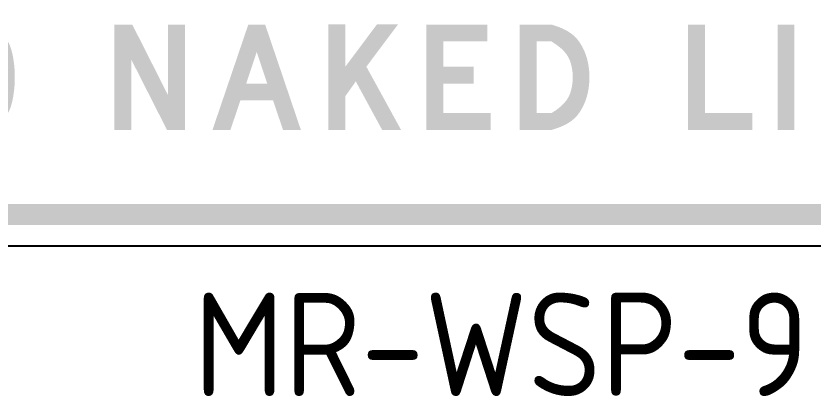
# Model space of a CAD drawing. Extents: x -6.6 to 43.9, y 0.2 to 34.4.
# Drawn here: x 10.3 to 29.59, y 0.22 to 9.41 of the extents above; entities that cross this region are included whole.
import ezdxf
from ezdxf.enums import TextEntityAlignment as Align

# ---------------------------------------------------------------- set-up
doc = ezdxf.new("R2010")
doc.units = 0
doc.header["$MEASUREMENT"] = 0
doc.layers.add('L25', color=1, linetype='CONTINUOUS')
doc.layers.add('T25', color=1, linetype='CONTINUOUS')
doc.styles.add('ISO', font='iso')

msp = doc.modelspace()

# ---------------------------------------------------------------- hatches: boundary and pattern name
at = {"layer": 'L25'}
h = msp.add_hatch(color=256, dxfattribs=at)
edge = h.paths.add_edge_path(flags=16)
edge.add_line((41.3039993357973, 4.867362799595185), (3.0539993357973, 4.867362799595227))
edge.add_arc((3.0539993357973, 6.397362799595271), 1.530000000000015, 180.0000000000005, 270, ccw=False)
edge.add_line((1.523999335797271, 6.397362799595214), (1.523999335797271, 31.89736279959517))
edge.add_arc((3.0539993357973, 31.89736279959516), 1.53, 90.00000000000051, 180.0000000000005, ccw=False)
edge.add_line((3.0539993357973, 33.42736279959519), (41.3039993357973, 33.42736279959519))
edge.add_arc((41.30399933579724, 31.89736279959516), 1.530000000000044, 1.0800249583553523e-12, 89.99999999999841, ccw=False)
edge.add_line((42.83399933579727, 31.89736279959516), (42.83399933579727, 6.397362799595157))
edge.add_arc((41.3039993357973, 6.397362799595157), 1.529999999999978, -90.0000000000008, 2.8421709430404007e-13, ccw=False)
edge = h.paths.add_edge_path()
edge.add_line((41.3039993357973, 4.357362799595194), (3.0539993357973, 4.357362799595236))
edge.add_arc((3.0539993357973, 6.397362799595214), 2.04, 180, 270, ccw=False)
edge.add_line((1.01399933579728, 6.397362799595214), (1.01399933579728, 31.89736279959517))
edge.add_arc((3.053999335797243, 31.89736279959521), 2.039999999999971, 89.9999999999996, 180.0000000000008, ccw=False)
edge.add_line((3.0539993357973, 33.93736279959523), (41.30399933579734, 33.93736279959523))
edge.add_arc((41.3039993357973, 31.89736279959516), 2.040000000000008, -2.2737367544323206e-13, 89.99999999999898, ccw=False)
edge.add_line((43.34399933579726, 31.89736279959516), (43.34399933579726, 6.397362799595157))
edge.add_arc((41.3039993357973, 6.397362799595157), 2.039999999999985, -90.00000000000051, 0, ccw=False)
h = msp.add_hatch(color=256, dxfattribs=at)
edge = h.paths.add_edge_path()
edge.add_line((31.57318823413937, 7.417562718283307), (31.57318823413937, 7.926954524619262))
edge.add_line((31.57318823413937, 7.926954524619305), (30.70788948887871, 7.926954524619305))
edge.add_line((30.70788948887866, 7.926954524619305), (30.70788948887866, 7.519885963224198))
edge.add_line((30.70788948887866, 7.519885963224169), (31.16611967274422, 7.519885963224169))
edge.add_arc((30.71560215187748, 7.486639500349611), 0.4517425858844799, -167.7603682689754, 4.22055804306018, ccw=False)
edge.add_line((30.27412790706421, 7.390869697863991), (30.27412790706421, 8.463039351374633))
edge.add_arc((30.698042804755, 8.388670003194534), 0.4303889408812618, 38.86390389867728, 170.0495944512836, ccw=False)
edge.add_line((31.03316025064936, 8.658727289506373), (31.09048944822273, 8.565362596315467))
edge.add_line((31.09048944822274, 8.565362596315481), (31.47308940756679, 8.718847463726732))
edge.add_line((31.47308940756676, 8.718847463726775), (31.32476660923818, 8.949571816682337))
edge.add_arc((30.69760531018306, 8.383359334206318), 0.8449425248761997, 42.07629038227596, 169.4081457272808)
edge.add_line((29.86705934566908, 8.538669575896108), (29.86705934566908, 7.315239473342459))
edge.add_arc((30.71261278081033, 7.491639008313086), 0.863757725069362, 191.7840411082913, 355.08024228448)
h.paths.add_polyline_path([(33.935520541252, 6.65236279959521), (33.52845197985687, 6.65236279959521), (33.52845197985687, 7.773469657208011), (32.63646021417685, 7.773469657208011), (32.63646021417685, 6.65236279959521), (32.22939165278177, 6.65236279959521), (32.22939165278177, 9.201546249643343), (32.63646021417685, 9.201546249643343), (32.63646021417685, 8.180538218603147), (33.52845197985687, 8.180538218603147), (33.52845197985687, 9.201546249643343), (33.935520541252, 9.201546249643343)])
h.paths.add_polyline_path([(28.1164420898333, 7.059431360990345), (28.1164420898333, 6.65236279959521), (26.56157365040599, 6.65236279959521), (26.56157365040599, 9.201546249643343), (26.97086663016944, 9.201546249643343), (26.97086663016944, 7.059431360990345)])
h.paths.add_polyline_path([(16.38263519715974, 7.773469657208011), (15.8732433908238, 7.773469657208011), (16.12682708480764, 8.538669575896108)], flags=16)
h.paths.add_polyline_path([(15.49064343147975, 6.65236279959521), (15.0568818496653, 6.65236279959521), (15.9244050132942, 9.201546249643343), (16.33147357468931, 9.201546249643343), (17.19677231995001, 6.65236279959521), (16.76523515650382, 6.65236279959521), (16.52277355436138, 7.366401095812876), (15.73310503362217, 7.366401095812876)])
h.paths.add_polyline_path([(19.62138834137446, 6.65236279959521), (19.16315815750895, 6.65236279959521), (18.52475008581274, 7.8268556980467), (18.2711663918289, 7.468724340753738), (18.2711663918289, 6.65236279959521), (17.86187341206551, 6.65236279959521), (17.86187341206551, 9.203770668011657), (18.2711663918289, 9.203770668011657), (18.2711663918289, 8.182762636971404), (19.036366310517, 9.203770668011657), (19.54575811685299, 9.203770668011657), (18.7805581981649, 8.182762636971404)])
h.paths.add_polyline_path([(29.13522570250518, 6.65236279959521), (28.72815714111005, 6.65236279959521), (28.72815714111005, 9.201546249643343), (29.13522570250518, 9.201546249643343)])
h.paths.add_polyline_path([(14.39178075754978, 9.201546249643343), (14.39178075754978, 6.65236279959521), (13.95801917573527, 6.65236279959521), (13.09049601210631, 8.360716106433756), (13.09049601210631, 6.65236279959521), (12.68342745071124, 6.65236279959521), (12.68342745071124, 9.201546249643343), (13.11718903252569, 9.201546249643343), (13.98248777778639, 7.493192942804797), (13.98248777778639, 9.201546249643343)])
h.paths.add_polyline_path([(7.836419826230554, 9.201546249643343), (7.836419826230554, 6.65236279959521), (7.402658244416102, 6.65236279959521), (6.535135080787143, 8.360716106433756), (6.535135080787143, 6.65236279959521), (6.128066519392036, 6.65236279959521), (6.128066519392036, 9.201546249643343), (6.561828101206487, 9.201546249643343), (7.427126846467161, 7.493192942804797), (7.427126846467161, 9.201546249643343)])
h.paths.add_polyline_path([(21.37867885231515, 7.773469657208011), (20.64017195404642, 7.773469657208011), (20.64017195404642, 7.059431360990345), (21.78797183207854, 7.059431360990345), (21.78797183207854, 6.65236279959521), (20.23310339265129, 6.65236279959521), (20.23310339265129, 9.201546249643343), (21.71011718918876, 9.201546249643343), (21.71011718918876, 8.794477688248207), (20.64017195404642, 8.794477688248207), (20.64017195404642, 8.182762636971404), (21.37867885231515, 8.182762636971404)])
h.paths.add_polyline_path([(9.055771828442346, 6.730217442485014), (9.097022769204898, 6.712183144346852), (9.139216481033657, 6.696468845053744), (9.182218282347776, 6.683100612008445), (9.225893491566381, 6.672104512613714), (9.270107427108542, 6.663506614272251), (9.314725407393382, 6.657332984386869), (9.359612750839972, 6.65360969036027), (9.404634775867521, 6.65236279959521), (9.449656800894985, 6.65360969036027), (9.494544144341631, 6.657332984386869), (9.539162124626444, 6.663506614272251), (9.583376060168575, 6.672104512613714), (9.62705126938721, 6.683100612008445), (9.6700530707013, 6.696468845053744), (9.712246782530116, 6.712183144346852), (9.75349772329264, 6.730217442485014), (9.793674831880622, 6.750535534742141), (9.832661529076233, 6.77306066709906), (9.870344856134182, 6.797705948213263), (9.906611854309176, 6.82438448674219), (9.941349564856012, 6.853009391343335), (9.974445029029397, 6.883493770674249), (10.00578528808404, 6.915750733392429), (10.03525738327465, 6.949693388155197), (10.06278166420407, 6.985324631340859), (10.08841171386666, 7.023006510209825), (10.11223442360506, 7.063190859742974), (10.13433668476176, 7.106329514921583), (10.15480538867928, 7.152874310726588), (10.17372742670008, 7.203277082139095), (10.19118969016668, 7.257989664140155), (10.20727907042163, 7.317463891710759), (10.22204118541967, 7.381967679823674), (10.23535655956493, 7.451033263418537), (10.2470644438738, 7.524008957426304), (10.25700408936251, 7.60024307677827), (10.26501474704753, 7.679083936405561), (10.27093566794511, 7.759879851239361), (10.27460610307168, 7.841979136210739), (10.27586530344354, 7.924730106250991), (10.27460610307168, 8.00748180038579), (10.27093566794511, 8.089586154018889), (10.26501474704753, 8.170395826648587), (10.25700408936251, 8.24926347777307), (10.2470644438738, 8.325541766890865), (10.23535655956493, 8.398583353500044), (10.22204118541967, 8.46774089709902), (10.20727907042163, 8.53236705718598), (10.19118969016668, 8.591996240984088), (10.17372742670008, 8.646889846615352), (10.15480538867928, 8.697491019926588), (10.13433668476176, 8.744242906764555), (10.11223442360506, 8.787588652976183), (10.08841171386666, 8.827971404408117), (10.06278166420407, 8.865834306907232), (10.03525738327465, 8.901620506320342), (10.00578528808404, 8.935685533057267), (9.974445029029397, 8.968034455779502), (9.941349564856012, 8.99858472771183), (9.906611854309176, 9.027253802078803), (9.870344856134182, 9.053959132104978), (9.832661529076233, 9.07861817101508), (9.793674831880622, 9.101148372033663), (9.75349772329264, 9.121467188385282), (9.712246782530116, 9.139501486523386), (9.6700530707013, 9.155215785816495), (9.62705126938721, 9.168584018861793), (9.583376060168575, 9.179580118256581), (9.539162124626444, 9.188178016598044), (9.494544144341631, 9.194351646483426), (9.449656800894985, 9.198074940510082), (9.404634775867521, 9.199321831275086), (9.359612750839972, 9.198074940510082), (9.314725407393382, 9.194351646483426), (9.270107427108542, 9.188178016598044), (9.225893491566381, 9.179580118256581), (9.182218282347776, 9.168584018861793), (9.139216481033657, 9.155215785816495), (9.097022769204898, 9.139501486523386), (9.055771828442346, 9.121467188385282), (9.015594719854334, 9.101148372033663), (8.976608022658752, 9.078618171015023), (8.938924695600804, 9.053959132104978), (8.90265769742581, 9.027253802078803), (8.867919986878974, 8.99858472771183), (8.834824522705617, 8.968034455779502), (8.803484263650972, 8.93568553305721), (8.774012168460331, 8.901620506320342), (8.746487887530947, 8.865834306907232), (8.720857837868266, 8.827971404408117), (8.697035128129897, 8.787588652976183), (8.674932866973165, 8.744242906764555), (8.654464163055707, 8.697491019926588), (8.635542125034931, 8.646889846615352), (8.618079861568276, 8.591996240984088), (8.60199048131335, 8.53236705718598), (8.587228366315259, 8.46774089709902), (8.573912992170023, 8.398583353500044), (8.562205107861189, 8.325541766890865), (8.552265462372475, 8.24926347777307), (8.544254804687455, 8.170395826648587), (8.538333883789846, 8.089586154018889), (8.53466344866331, 8.00748180038579), (8.533404248291419, 7.924730106250991), (8.53466344866331, 7.841979136210739), (8.538333883789846, 7.759879851239361), (8.544254804687455, 7.679083936405561), (8.552265462372475, 7.60024307677827), (8.562205107861189, 7.524008957426304), (8.573912992170023, 7.451033263418537), (8.587228366315259, 7.381967679823674), (8.60199048131335, 7.317463891710759), (8.618079861568276, 7.257989664140155), (8.635542125034931, 7.203277082139095), (8.654464163055707, 7.152874310726588), (8.674932866973165, 7.106329514921583), (8.697035128129897, 7.063190859742974), (8.720857837868266, 7.023006510209825), (8.746487887530947, 6.985324631340859), (8.774012168460331, 6.949693388155197), (8.803484263650972, 6.915750733392372), (8.834824522705617, 6.883493770674249), (8.867919986878974, 6.853009391343335), (8.90265769742581, 6.82438448674219), (8.938924695600804, 6.797705948213263), (8.976608022658752, 6.77306066709906), (9.015594719854334, 6.750535534742141)])
h.paths.add_polyline_path([(9.404634775867521, 7.060914306569202), (9.436300153362055, 7.062224917652088), (9.467770025335938, 7.066116201607542), (9.498848886268519, 7.07252733449576), (9.529341230639147, 7.081397492377107), (9.559051552927173, 7.092665851311722), (9.587784347612, 7.106271587359913), (9.615344109172895, 7.122153876581876), (9.641535332089262, 7.140251895037807), (9.666205232417155, 7.160588089657949), (9.689371912519562, 7.183517990852124), (9.71109619633637, 7.209480399899803), (9.731438907807217, 7.238914118080856), (9.750460870871848, 7.272257946674927), (9.768222909470154, 7.309950686961656), (9.784785847541741, 7.352431140220688), (9.800210509026499, 7.400138107731834), (9.814514996287357, 7.453319953915582), (9.827546525380399, 7.511463295756812), (9.839109590785085, 7.573864313380966), (9.849008686980653, 7.639819186913883), (9.857048308446451, 7.708624096481174), (9.863032949661886, 7.77957522220845), (9.866767105106305, 7.851968744221438), (9.868055269259003, 7.925100842645747), (9.866767105106305, 7.99826480122897), (9.863032949661886, 8.070742318206385), (9.857048308446451, 8.14181219543508), (9.849008686980596, 8.210753234772255), (9.839109590785085, 8.276844238075114), (9.827546525380399, 8.339364007200743), (9.814514996287357, 8.3975913440064), (9.800210509026499, 8.45080505034906), (9.784785847541741, 8.498479433606747), (9.768222909470154, 8.540870823239686), (9.750460870871848, 8.5784310542291), (9.731438907807217, 8.611611961555923), (9.71109619633637, 8.640865380201262), (9.689371912519562, 8.666643145146168), (9.666205232417155, 8.689397091371688), (9.641535332089262, 8.709579053858931), (9.615344109172895, 8.727554700340875), (9.587784347612, 8.743345029558668), (9.559051552927173, 8.75688487300539), (9.529341230639147, 8.768109062174233), (9.498848886268519, 8.776952428558275), (9.467770025335938, 8.783349803650708), (9.436300153362055, 8.787236018944498), (9.404634775867521, 8.788545905932835), (9.372969398372959, 8.787236018944498), (9.341499526399048, 8.783349803650708), (9.310420665466495, 8.776952428558275), (9.27992832109581, 8.76810906217429), (9.250217998807784, 8.75688487300539), (9.221485204123013, 8.743345029558668), (9.19392544256209, 8.727554700340875), (9.167734219645752, 8.709579053858931), (9.14306431931783, 8.689397091371688), (9.119897639215424, 8.666643145146168), (9.098173355398643, 8.640865380201262), (9.077830643927769, 8.611611961555923), (9.058808680863109, 8.5784310542291), (9.041046642264803, 8.540870823239686), (9.024483704193216, 8.498479433606747), (9.009059042708458, 8.45080505034906), (8.994754555447628, 8.397591344006344), (8.981723026354558, 8.339364007200743), (8.9701599609499, 8.276844238075114), (8.960260864754332, 8.210753234772255), (8.952221243288534, 8.14181219543508), (8.9462366020731, 8.070742318206385), (8.94250244662868, 7.99826480122897), (8.941214282475954, 7.925100842645747), (8.94250244662868, 7.851968744221438), (8.9462366020731, 7.77957522220845), (8.952221243288534, 7.708624096481174), (8.960260864754332, 7.639819186913883), (8.9701599609499, 7.573864313380966), (8.981723026354558, 7.511463295756812), (8.994754555447628, 7.453319953915582), (9.009059042708458, 7.400138107731834), (9.024483704193216, 7.352431140220688), (9.041046642264803, 7.309950686961656), (9.058808680863109, 7.272257946674927), (9.077830643927769, 7.238914118080856), (9.098173355398643, 7.20948039989986), (9.119897639215424, 7.183517990852124), (9.14306431931783, 7.160588089657949), (9.167734219645752, 7.140251895037807), (9.19392544256209, 7.122153876581876), (9.221485204123013, 7.106271587359913), (9.250217998807784, 7.092665851311722), (9.27992832109581, 7.081397492377107), (9.310420665466495, 7.07252733449576), (9.341499526399048, 7.066116201607542), (9.372969398372959, 7.062224917652088)], flags=16)
h.paths.add_polyline_path([(36.13991914421683, 9.201546249643343), (34.56058210273852, 9.201546249643343), (34.56058210273852, 8.794477688248207), (35.14560413359595, 8.794477688248207), (35.14560413359595, 6.65236279959521), (35.55489711335929, 6.65236279959521), (35.55489711335929, 8.794477688248207), (36.13991914421683, 8.794477688248207)])
h.paths.add_polyline_path([(36.54921212398023, 7.26407785087207), (36.63500537715015, 7.13363367111657), (36.71733818260458, 7.025902888293444), (36.79639952901346, 6.938365653469873), (36.87237840504679, 6.868502117713035), (36.94546379937447, 6.813792432090111), (37.01584470066655, 6.771716747668222), (37.08371009759293, 6.739755215514606), (37.14924897882361, 6.715387986696442), (37.21265395350105, 6.696492016078423), (37.27413211265832, 6.682531473715017), (37.33389416780102, 6.673367333458202), (37.39215083043473, 6.668860569159961), (37.44911281206498, 6.668872154672272), (37.50499082419753, 6.67326306384723), (37.55999557833769, 6.681894270536588), (37.61433778599132, 6.694626748592555), (37.6681293197617, 6.711327264623151), (37.72108669664408, 6.731885756261192), (37.77282759473121, 6.756197953895764), (37.82296969211615, 6.784159587915781), (37.87113066689187, 6.815666388710213), (37.91692819715126, 6.850614086668088), (37.95997996098737, 6.888898412178435), (37.99990363649306, 6.930415095630167), (38.03637627751203, 6.974979492920397), (38.06931244089077, 7.022085461979145), (38.09868605922657, 7.071146486244402), (38.12447106511667, 7.121576049154157), (38.14664139115837, 7.172787634146516), (38.1651709699488, 7.224194724659526), (38.18003373408527, 7.275210804131234), (38.19120361616507, 7.325249355999745), (38.19868858122788, 7.373836822448311), (38.20263272408334, 7.420951480641293), (38.20321417198363, 7.466684566488311), (38.20061105218093, 7.511127315899103), (38.19500149192731, 7.554370964783175), (38.18656361847496, 7.596506749050263), (38.17547555907606, 7.63762590460999), (38.16191544098274, 7.677819667372034), (38.14604473727309, 7.717144516708913), (38.12795830432947, 7.755517905845295), (38.10773434436004, 7.792822531468744), (38.08545105957307, 7.828941090266994), (38.06118665217696, 7.863756278927553), (38.03501932437979, 7.897150794138042), (38.0070272783899, 7.929007332586082), (37.97728871641556, 7.959208590959292), (37.94588401294851, 7.987661161064523), (37.91290223161496, 8.014367215185246), (37.87843460832448, 8.039352820724275), (37.84257237898663, 8.062644045084312), (37.80540677951115, 8.08426695566817), (37.76702904580759, 8.10424761987855), (37.72753041378576, 8.122612105118264), (37.68700211935504, 8.139386478789959), (37.64559839464863, 8.154616358848557), (37.60372545669264, 8.168425565457142), (37.5618525187366, 8.180957469330735), (37.52044879403019, 8.192355441184645), (37.47998349582281, 8.202762851733837), (37.44092583736415, 8.212323071693618), (37.40374503190378, 8.22117947177901), (37.36891029269111, 8.229475422705264), (37.3367735296635, 8.237365156605279), (37.30721743950835, 8.245046351283236), (37.28000741560112, 8.252727545961193), (37.25490885131683, 8.260617279861208), (37.23168714003077, 8.268924092205225), (37.21010767511819, 8.277856522215359), (37.18993584995428, 8.28762310911361), (37.17093705791433, 8.298432392121924), (37.15293968859669, 8.310445844318565), (37.13602411649339, 8.323636674206284), (37.12033371231951, 8.337931024143813), (37.10601184679012, 8.353255036490168), (37.09320189062043, 8.36953485360408), (37.08204721452563, 8.386696617844507), (37.07269118922073, 8.404666471570295), (37.065277185421, 8.423370557140288), (37.05999274360732, 8.442751671087365), (37.05720208332366, 8.46281922664025), (37.05731359387983, 8.483599291201756), (37.06073566458576, 8.505117932174585), (37.06787668475113, 8.527401216961493), (37.0791450436858, 8.550475212965239), (37.09494913069943, 8.574365987588635), (37.11569733510203, 8.599099608234383), (37.14161050572233, 8.62457470166953), (37.17215932946561, 8.650180132118464), (37.2066269527561, 8.675177323169805), (37.2442965220182, 8.69882769841223), (37.28445118367597, 8.720392681434419), (37.32637408415394, 8.739133695824933), (37.36934836987632, 8.754312165172564), (37.41265718726731, 8.765189513065934), (37.45575456905817, 8.770942444034631), (37.49877809320799, 8.770408786372684), (37.54203622398251, 8.76234164931509), (37.5858374256477, 8.745494142096732), (37.63049016246958, 8.718619373952663), (37.67630289871391, 8.680470454117767), (37.72358409864671, 8.62980049182704), (37.77264222653389, 8.565362596315481), (38.15524218587791, 8.692154443307402), (38.09792612202688, 8.79104439407729), (38.0426802444112, 8.873713903483917), (37.9893850774348, 8.941981172869419), (37.93792114550195, 8.997664403575754), (37.88816897301649, 9.042581796945), (37.84000908438259, 9.07855155431912), (37.79332200400421, 9.1073918770403), (37.74798825628545, 9.130920966450503), (37.70386591870016, 9.150678247501105), (37.66072328100171, 9.167088039581586), (37.61830618601323, 9.180295885690498), (37.57636047655785, 9.190447328826622), (37.53463199545877, 9.197687911988623), (37.4928665855391, 9.20216317817517), (37.45081008962211, 9.20401867038504), (37.40820835053074, 9.2033999316169), (37.36489374038359, 9.200425351324952), (37.32104474847995, 9.195104704785194), (37.27692639341456, 9.18742061372916), (37.2328036937821, 9.177355699888324), (37.18894166817705, 9.164892584994163), (37.14560533519426, 9.150013890778212), (37.10305971342837, 9.132702238971945), (37.06156982147388, 9.112940251306895), (37.02137678280644, 9.090730100066594), (36.98262614042466, 9.066152159742842), (36.94543954220808, 9.039306355379608), (36.9099386360362, 9.010292612020692), (36.87624506978852, 8.979210854710004), (36.8444804913446, 8.946161008491458), (36.81476654858398, 8.911242998408909), (36.78722488938604, 8.874556749506269), (36.76197136887436, 8.836226806041168), (36.73909867114736, 8.796476189125997), (36.71869368754778, 8.75555253908692), (36.70084330941791, 8.713703496250105), (36.6856344281004, 8.671176700941658), (36.67315393493777, 8.628219793487858), (36.66348872127247, 8.585080414214758), (36.65672567844706, 8.542006203448523), (36.65293142315738, 8.499223802774281), (36.65209147351311, 8.45687585881251), (36.65417107297719, 8.415084019442816), (36.6591354650127, 8.373969932544753), (36.66694989308252, 8.333655245997761), (36.67757960064966, 8.294261607681392), (36.69098983117721, 8.255910665475199), (36.70714582812803, 8.21872406725862), (36.72595490740355, 8.182832874139933), (36.7470926746584, 8.148405800142598), (36.77017680798542, 8.115620972518741), (36.7948249854777, 8.084656518520433), (36.82065488522812, 8.055690565399914), (36.84728418532961, 8.028901240409255), (36.87433056387522, 8.004466670800696), (36.90141169895776, 7.982564983826251), (36.92822419497304, 7.963296828624493), (36.95478036152792, 7.946452941878704), (36.98117143453209, 7.93174658215878), (37.00748864989509, 7.918891008034279), (37.03382324352663, 7.907599478074985), (37.06026645133625, 7.897585250850625), (37.08690950923364, 7.888561584930869), (37.11384365312841, 7.880241738885445), (37.14112898286589, 7.872378072388187), (37.16870105403365, 7.864879349529474), (37.19646428615494, 7.857693435503847), (37.22432309875296, 7.85076819550568), (37.25218191135104, 7.844051494729626), (37.27994514347228, 7.837491198370003), (37.30751721464003, 7.831035171621465), (37.33480254437751, 7.824631279678442), (37.36173379189427, 7.818204216710683), (37.38835657514505, 7.811585992789446), (37.41474475177108, 7.804585446961198), (37.44097217941351, 7.797011418272291), (37.46711271571343, 7.788672745769361), (37.49324021831194, 7.77937826849876), (37.5194285448502, 7.768936825507012), (37.54575155296936, 7.757157255840639), (37.57221575952008, 7.743876638232337), (37.59855831819129, 7.729045010160291), (37.62444904188146, 7.712640648788749), (37.64955774348903, 7.694641831282127), (37.67355423591249, 7.675026834804783), (37.69610833205024, 7.653773936521134), (37.71688984480079, 7.630861413595539), (37.73556858706252, 7.606267543192303), (37.75186433425591, 7.580021289092429), (37.76569671188912, 7.552354361542427), (37.77703530799226, 7.523549157405512), (37.78584971059547, 7.493888073544895), (37.79210950772887, 7.463653506823732), (37.79578428742263, 7.433127854105123), (37.79684363770667, 7.402593512252224), (37.79525714661133, 7.372332878128304), (37.79101829728586, 7.342606625760823), (37.78421615335628, 7.313588537834789), (37.77496367356798, 7.285430674199574), (37.76337381666599, 7.258285094704661), (37.7495595413958, 7.232303859199362), (37.73363380650261, 7.207639027533105), (37.71570957073163, 7.184442659555316), (37.69589979282819, 7.162866815115308), (37.67432829295535, 7.14304545169955), (37.65116233694744, 7.125040117342223), (37.62658005205662, 7.108894257714667), (37.60075956553493, 7.094651318488104), (37.57387900463465, 7.08235474533376), (37.54611649660785, 7.072047983922914), (37.51765016870684, 7.063774479926849), (37.4886581481835, 7.057577679016788), (37.45927692685524, 7.053508267809207), (37.42947645479933, 7.051645896701359), (37.3991850466582, 7.052077457035807), (37.36833101707441, 7.054889840155113), (37.33684268069021, 7.060169937401724), (37.30464835214815, 7.06800464011809), (37.2716763460906, 7.078480839646829), (37.23785497716, 7.09168542733039), (37.20311980094402, 7.107923246962116), (37.16743533681108, 7.128370952138482), (37.13077334507489, 7.154423148906858), (37.09310558604915, 7.187474443314443), (37.05440382004753, 7.228919441408607), (37.01463980738367, 7.280152749236549), (36.97378530837136, 7.342568972845697), (36.93181208332425, 7.417562718283307)])
h.paths.add_polyline_path([(23.25831237351116, 9.201546249643343), (23.41499049775973, 9.150286512365312), (23.54661784796235, 9.095309997911443), (23.65608790582473, 9.037174983157229), (23.74629415305247, 8.976439744978393), (23.82013007135109, 8.9136625602506), (23.88048914242628, 8.849401705849345), (23.93026484798366, 8.784215458650408), (23.97235066972885, 8.71866209552934), (24.00920563265487, 8.653194899656341), (24.04155093490454, 8.587847179379196), (24.06967331790821, 8.522547249340448), (24.09385952309611, 8.45722342418253), (24.11439629189857, 8.391804018547873), (24.13157036574586, 8.326217347078853), (24.14566848606825, 8.260391724417957), (24.15697739429606, 8.194255465207505), (24.16573604162113, 8.12776403763462), (24.17199221828193, 8.060981524064289), (24.17574592427843, 7.99399916040619), (24.17699715961055, 7.926908182569946), (24.17574592427843, 7.859799826465178), (24.17199221828193, 7.792765328001622), (24.16573604162113, 7.725895923088785), (24.15697739429606, 7.659282847636348), (24.14566848606825, 7.592991632198505), (24.13157036574586, 7.526984985907291), (24.11439629189857, 7.461199912539541), (24.09385952309611, 7.395573415871922), (24.06967331790821, 7.330042499680985), (24.04155093490454, 7.264544167743509), (24.00920563265487, 7.199015423836158), (23.97235066972885, 7.133393271735599), (23.93026484798366, 7.06772188120766), (23.88048914242631, 7.002474085974427), (23.82013007135109, 6.938229885747205), (23.74629415305247, 6.875569280237301), (23.65608790582479, 6.815072269155849), (23.54661784796241, 6.757318852214155), (23.41499049775973, 6.702889029123526), (23.25831237351116, 6.65236279959521), (22.49311245482312, 6.65236279959521), (22.49311245482312, 9.201546249643343)])
h.paths.add_polyline_path([(23.25831237351116, 7.059431360990345), (22.90240543458651, 7.059431360990345), (22.90240543458651, 8.79225326987995), (23.25831237351116, 8.79225326987995), (23.3877283390469, 8.70734413612007), (23.49118117144042, 8.624526911431133), (23.57190322863306, 8.543912382274812), (23.63312686856625, 8.465611335112897), (23.67808444918143, 8.389734556407063), (23.71000832841992, 8.31639283261893), (23.73213086422322, 8.245696950210288), (23.74768441453261, 8.177757695642754), (23.75936261096609, 8.112546829230155), (23.76770417984716, 8.049480006693898), (23.77270912117578, 7.987833857607825), (23.77437743495202, 7.926885011545266), (23.77270912117578, 7.865910098080008), (23.76770417984716, 7.804185746785606), (23.75936261096609, 7.740988587235677), (23.74768441453261, 7.67559524900372), (23.73213086422317, 7.60742464623678), (23.71000832841989, 7.53646483137527), (23.67808444918143, 7.462846141432863), (23.63312686856625, 7.386698913423459), (23.57190322863306, 7.308153484360673), (23.49118117144042, 7.227340191258463), (23.3877283390469, 7.144389371130387)], flags=16)
h.paths.add_polyline_path([(-6.631329200168011, 7.41974714998895), (-6.631329200168011, 8.434978449201537), (-5.675079200168, 8.434978449201537), (-5.675079200168, 7.41974714998895)], flags=9)

# ---------------------------------------------------------------- linework, layer by layer
msp.add_line((41.3039993357973, 3.847362799595203), (3.0539993357973, 3.84736279959526), dxfattribs=at)

# ---------------------------------------------------------------- texts
at = {"layer": 'T25', "style": 'ISO'}
msp.add_text('MR-WSP-9', height=2.5, dxfattribs=at).set_placement((22.04967026917745, 0.2224958058568518), align=Align.CENTER)

doc.saveas('drawing.dxf')
